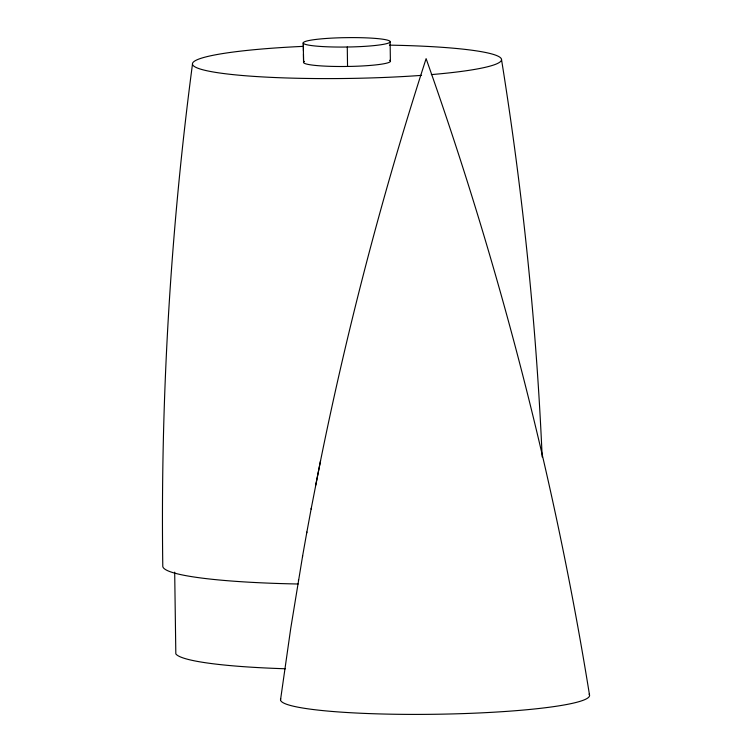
<?xml version="1.0" encoding="UTF-8"?>
<svg xmlns="http://www.w3.org/2000/svg" width="752" height="752" viewBox="0 0 752 752"><rect width="100%" height="100%" fill="white"/><g stroke="black" fill="none" stroke-linecap="round" stroke-linejoin="round"><path stroke-width="1.13" d="M192.484 64.117C170.469 230.535 160.449 398.532 162.789 566.388A191.243 20.652 -0.8 0 0 298.112 584.003M280.524 699.924L290.751 628.296L302.642 555.822M302.473 556.743L306.872 532.021M306.713 532.914L311.272 508.23M298.403 580.591L298.572 579.632M589.549 695.224C554.713 478.62 499.413 265.409 426.111 58.656C383.473 190.557 348.073 324.808 320.559 460.675L315.68 485.266M311.112 509.085L320.559 460.675M347.274 46.991L343.72 47.056A43.466 4.691 -0.8 0 1 303.263 42.977A43.466 4.691 -0.8 0 1 342.893 37.703L349.718 37.609A43.466 4.691 -0.8 0 1 390.175 41.689A43.466 4.691 -0.8 0 1 350.545 46.953L347.274 46.991L347.546 66.43L343.993 66.496A43.466 4.691 -0.8 0 1 304.428 61.41M347.546 66.43L350.817 66.402A43.466 4.691 -0.8 0 0 389.649 60.282M501.499 59.427C522.649 191.008 536.326 323.802 542.173 456.943M390.119 41.98L390.391 61.42M303.319 42.685L303.432 50.685M303.479 54.116L303.592 62.125M303.282 43.071L303.545 62.51M174.69 572.15L175.827 653.883A179.944 19.43 -0.8 0 0 285.375 668.763M589.089 694.143A154.536 16.694 -0.8 0 1 437.025 714.24A154.536 16.694 -0.8 0 1 280.722 698.824M389.404 45.139A154.536 16.694 -0.8 0 1 499.789 57.18A154.536 16.694 -0.8 0 1 431.328 74.598M421.581 75.36A154.536 16.694 -0.8 0 1 204.45 70.19A154.536 16.694 -0.8 0 1 302.924 46.38"/></g></svg>
